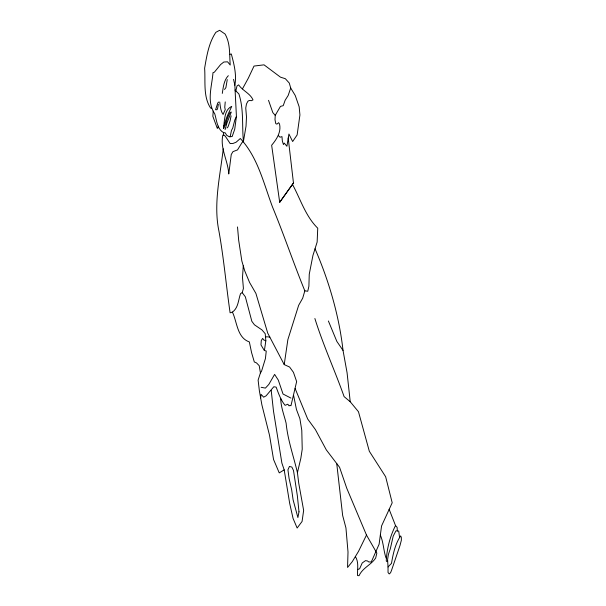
<?xml version="1.0" encoding="UTF-8"?>
<svg xmlns="http://www.w3.org/2000/svg" width="606" height="606" viewBox="0 0 606 606"><rect width="100%" height="100%" fill="white"/><g stroke="black" fill="none" stroke-linecap="round" stroke-linejoin="round"><path stroke-width="0.91" d="M230.159 136.744L231.469 130.419L232.742 128.063L234.81 119.98L236.423 116.428L234.848 85.226L233.568 79.356M388.029 566.974L388.045 572.511L389.219 573.958L390.59 572.715L391.703 569.852L399.998 545.483L401.377 540.166L401.316 537.37L400.657 535.893C395.195 543.961 393.097 553.861 391.499 563.36L388.029 566.974L387.582 559.596L388.401 554.429L390.309 548.816L393.211 536.121L395.96 530.841L398.718 531.061L399.551 537.28M242.483 88.84L248.362 78.083L254.012 66.062L264.027 64.842L280.464 77.159L285.35 78.712L289.274 83.06L290.706 88.029L288.168 95.483L285.138 100.27L283.229 105.664L280.464 106.383L275.245 115.345L275.003 119.746L275.783 123.639L276.942 124.132L278.624 122.685L279.548 124.094C281.351 132.161 276.601 139.35 271.647 145.243L279.692 202.29L293.463 182.982L288.206 138.001M264.405 350.495L265.837 340.814L265.223 333.732L261.981 329.922L254.429 324.793L251.838 321.294L245.354 296.826L242.233 292.668L243.415 288.471L242.498 277.51L243.271 265.882M218.38 104.247L217.607 108.466L217.107 109.641L216.365 109.807M211.706 108.383L210.608 108.05C203.01 96.657 205.578 81.295 204.623 68.22C206.729 55.964 208.775 42.784 215.872 32.315L219.63 30.3L225.068 34.034C230.598 43.761 229.318 54.525 230.235 65.047L227.561 61.812L223.826 62.024L220.645 64.524L214.365 72.197L212.994 72.637C212.009 86.113 206.335 101.55 214.736 113.799C216.713 120.261 217.009 128.934 223.531 132.608L225.19 132.79L226.727 135.327L229.394 136.827L232.159 136.532L234.734 129.214L236.423 116.428M260.641 397.922L261.088 394.377L263.655 397.188L266.117 395.816L273.798 386.764L276.131 387.12C278.533 393.362 280.654 399.99 285.115 405.338L287.805 404.202L289.077 405.853L290.032 405.308L290.956 405.747L296.645 381.568L293.44 372.326L289.615 367.047L284.214 364.585L267.738 333.149L255.914 293.433L249.589 282.479L244.71 270.806L241.832 260.951L238.658 240.127L237.514 226.947M227.258 79.598L225.894 87.605L224.531 89.491M235.81 90.983L236.976 86.014L238.635 84.87C242.65 90.779 250.202 93.385 253.013 99.892L251.437 100.687L249.339 100.452L247.915 101.232L246.468 103.997L245.756 108.004L246.483 116.935L246.028 126.169L243.43 141.463L242.006 142.607L237.507 149.917L232.984 151.629L231.257 154.485L228.75 173.99C228.076 160.901 219.842 148.106 222.856 135.108L225.099 135.903L230.182 143.584L233.113 143.417L236.113 142.205L240.324 138.501C257.876 157.318 263.686 183.55 272.533 207.063C283.972 234.764 293.531 263.148 304.833 290.842L302.705 298.16L298.66 305.303L287.873 339.61L284.214 364.585M222.288 93.407C223.303 87.378 223.803 80.265 228.318 75.697M225.561 125.29C226.311 120.632 228.068 116.193 230.31 112.102M223.25 148.826C220.16 176.104 213.221 204.07 218.986 231.386C223.803 258.361 226.205 285.805 230.106 312.832L232.431 312.105C238.484 307.734 238.219 299.932 240.59 293.546L242.233 292.668M387.666 560.944L386.961 561.595L386.264 560.997C386.787 548.877 390.022 536.424 395.513 525.553L389.128 509.282M271.2 390.355L273.488 411.065L281.881 463.082L284.191 469.862L289.668 503.321L293.077 518.448L297.145 528.031L302.068 521.463L303.644 510.381L298.728 483.171L297.425 472.642L300.834 458.303L302.227 449.19L301.788 430.366L299.902 418.693L296.44 409.467L293.622 395.483M213.221 111.095L212.842 116.284L217.281 128.313L217.819 128.078L218.327 126.154M231.083 115.852L230.091 120.905L228.015 126.859L227.015 127.957M355.374 556.55C359.146 562.527 357.184 569.239 357.57 575.571L359.055 575.7C362.539 567.875 371.092 564.951 375.675 558.035L376.856 553.111L366.486 535.053L346.784 488.322L339.565 467.279L326.308 449.879L315.408 429.601L307.704 419.041L295.13 388.529M215.562 109.8L217.766 102.959L218.675 102.05M225.091 129.57L226.909 123.086L231.295 112.049M265.837 340.814L263.663 339.898L262.663 338.39L261.277 340.557L260.981 344.92L264.284 350.457L266.254 351.041L265.42 358.563L261.519 371.289L260.428 372.917L258.111 380.113L259.391 390.938L261.89 404.906L269.534 435.35L273.548 459.477L279.245 472.892L284.191 469.862M234.848 85.226C236.825 74.97 233.999 63.956 231.318 53.995L229.871 54.328M366.486 535.053L358.487 551.422L352.26 561.679L347.556 567.451L348.011 552.021L345.943 527.932L342.648 515.471L336.739 463.575M279.692 202.29L293.463 182.982M265.534 337.277L266.617 336.762L269.859 337.065M358.078 569.337L359.608 568.799L362.221 562.974L365.494 560.633L367.494 560.974L368.728 561.921L371.099 562.012L372.046 560.255L379.106 544.233L381.568 525.94L392.196 502.775L385.651 476.748L369.327 451.273L358.472 411.732L350.23 401.755L344.102 396.604C334.807 370.395 323.149 345.026 314.878 318.506M304.833 290.842L307.742 291.251L308.893 286.29L309.257 274.177L312.916 255.535L317.143 242.052L317.741 228.197C305.553 216.259 300.478 199.124 292.493 184.429M261.148 387.302L265.405 388.105L268.814 384.439L274.609 374.394L278.29 380.083L283.04 394.029L290.941 398.089M278.419 135.63L279.995 137.206L281.957 136.623L282.373 141.168L283.464 144.569L284.259 143.107L286.911 146.266L288.926 134.017L292.645 141.524L297.129 134.964L299.925 114.958L299.167 106.807L295.258 95.528L290.706 88.029M235.022 90.097L238.885 93.945C243.976 109.36 241.862 125.563 243.43 141.463M275.245 115.345L272.836 112.633L268.519 100.323M395.513 525.553L397.097 527.341L397.339 530.947M350.23 401.755L347.071 372.735L343.026 350.412L336.845 341.413L328.391 320.991M315.029 248.793C328.884 280.783 339.118 315.65 343.026 350.412M232.431 312.105C237.234 322.331 237.097 337.663 249.346 341.935L251.566 352.578L254.315 361.971L256.49 362.888L259.209 365.691L260.428 372.917M386.007 557.982C383.5 550.506 383.553 542.431 380.341 535.09M297.425 472.642C293.524 456.136 287.789 440.183 286.108 423.155C284.078 415.004 280.828 406.868 280.714 398.445M219.713 101.99C220.326 106.164 220.523 111.004 223.106 114.451L225.227 109.633L224.75 107.323L225.235 101.914M223.531 132.608L223.75 135.426M223.743 125.7L223.47 128.51L224.159 127.874C224.841 119.753 228.598 113.383 231.75 106.353C224.546 109.663 224.773 118.958 223.743 125.7M298.993 511.82L297.902 517.547L293.107 499.852L291.683 489.883L289.085 478.445L287.933 469.817L289.448 466.446L291.872 467.075L293.501 470.506L297.357 495.814L298.993 511.82"/></g></svg>
